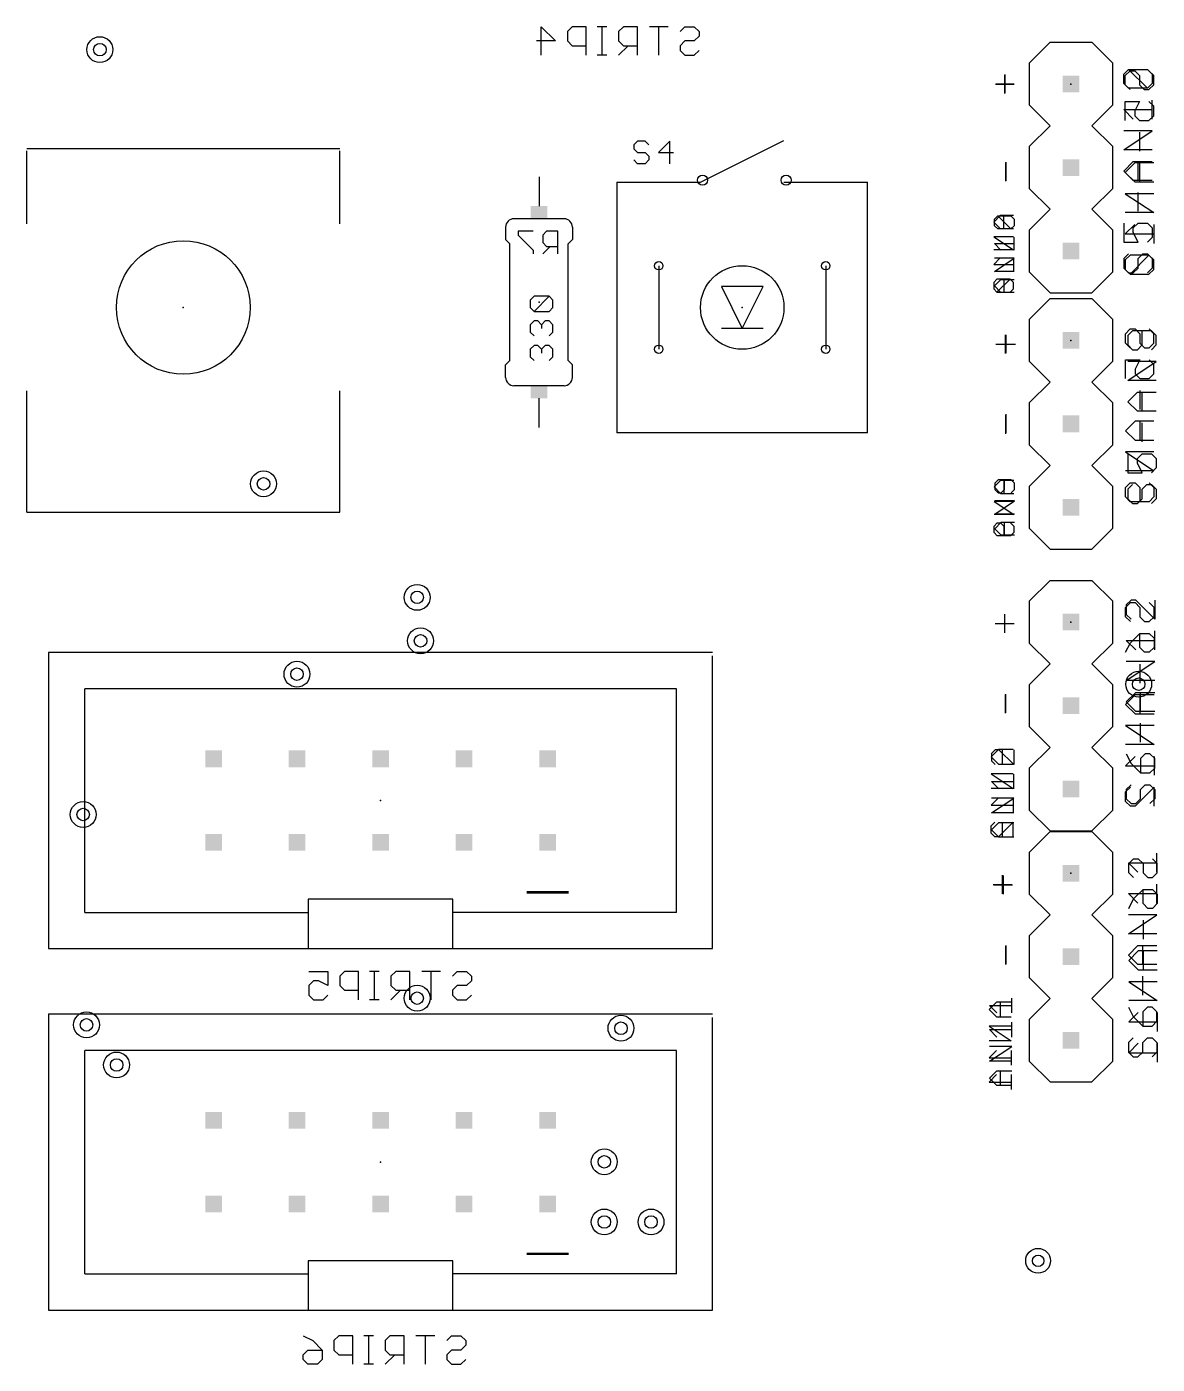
# Model space of a CAD drawing. Extents: x 0 to 100, y 1 to 103.
# Drawn here: x 65.24 to 99.62, y 0.85 to 41.54 of the extents above; entities that cross this region are included whole.
import ezdxf

# ---------------------------------------------------------------- set-up
doc = ezdxf.new("R2010")
doc.units = 0
for name, color, linetype in [('18', 82, 'CONTINUOUS'), ('21', 253, 'CONTINUOUS'), ('22', 253, 'CONTINUOUS'), ('23', 7, 'CONTINUOUS'), ('24', 7, 'CONTINUOUS'), ('25', 253, 'CONTINUOUS'), ('26', 253, 'CONTINUOUS'), ('27', 253, 'CONTINUOUS'), ('28', 253, 'CONTINUOUS'), ('44', 253, 'CONTINUOUS'), ('52', 253, 'CONTINUOUS')]:
    doc.layers.add(name, color=color, linetype=linetype)

# ---------------------------------------------------------------- blocks, each defined once
blk = doc.blocks.new('RECT')
blk.add_solid([(-0.5, -0.5), (0.5, -0.5), (-0.5, 0.5), (0.5, 0.5)])
blk = doc.blocks.new('ROUNDV')
blk.add_circle((0, 0), 0.5)

msp = doc.modelspace()

# ---------------------------------------------------------------- linework, layer by layer
at = {"layer": '21'}
for p, q in [((85.73, 36.81), (88.27, 38.08)), ((74.7625, 37.826), (65.2375, 37.826)), ((65.2375, 35.54), (65.2375, 37.7625)), ((74.7625, 35.54), (74.7625, 37.7625)), ((83.19, 36.81), (83.19, 29.19)), ((83.19, 36.81), (85.73, 36.81)), ((88.27, 36.81), (90.81, 36.81)), ((90.81, 29.19), (90.81, 36.81)), ((84.46, 34.27), (84.46, 31.73)), ((89.54, 34.27), (89.54, 31.73)), ((87.635, 33.635), (86.365, 33.635)), ((86.365, 33.635), (87, 32.365)), ((87, 32.365), (87.635, 33.635)), ((87, 32.365), (86.365, 32.365)), ((87.635, 32.365), (87, 32.365)), ((65.2375, 26.777), (65.2375, 30.46)), ((74.7625, 26.777), (74.7625, 30.46)), ((90.81, 29.19), (83.19, 29.19)), ((65.2375, 26.777), (74.7625, 26.777)), ((81.715, 15.187), (80.445, 15.187)), ((81.715, 4.187), (80.445, 4.187))]:
    msp.add_line(p, q, dxfattribs=at)
for centre, radius in [((85.794, 36.873), 0.1524), ((88.334, 36.873), 0.1524), ((70, 33), 2.032), ((84.46, 34.27), 0.127), ((87, 33), 1.27), ((89.54, 34.27), 0.127), ((84.46, 31.73), 0.127), ((89.54, 31.73), 0.127)]:
    msp.add_circle(centre, radius, dxfattribs=at)
at = {"layer": '22'}
for p, q in [((95.73, 40.432), (96.365, 41.067)), ((96.365, 41.067), (97.635, 41.067)), ((97.635, 41.067), (98.27, 40.432)), ((95.73, 40.432), (95.73, 39.162)), ((98.27, 39.162), (98.27, 40.432)), ((95.73, 39.162), (96.365, 38.527)), ((97.635, 38.527), (98.27, 39.162)), ((96.365, 38.527), (95.73, 37.892)), ((98.27, 37.892), (97.635, 38.527)), ((95.73, 37.892), (95.73, 36.622)), ((98.27, 36.622), (98.27, 37.892)), ((95.73, 36.622), (96.365, 35.987)), ((97.635, 35.987), (98.27, 36.622)), ((96.365, 35.987), (95.73, 35.352)), ((98.27, 35.352), (97.635, 35.987)), ((79.803, 35.4468), (79.803, 35.0658)), ((81.581, 35.7008), (80.057, 35.7008)), ((81.835, 35.4468), (81.835, 35.0658)), ((79.93, 34.9388), (79.803, 35.0658)), ((81.708, 34.9388), (81.835, 35.0658)), ((95.73, 35.352), (95.73, 34.082)), ((98.27, 34.082), (98.27, 35.352)), ((79.93, 31.3828), (79.93, 34.9388)), ((81.708, 31.3828), (81.708, 34.9388)), ((95.73, 34.082), (96.365, 33.447)), ((97.635, 33.447), (98.27, 34.082)), ((96.365, 33.447), (97.635, 33.447)), ((95.73, 32.635), (96.365, 33.27)), ((96.365, 33.27), (97.635, 33.27)), ((97.635, 33.27), (98.27, 32.635)), ((95.73, 32.635), (95.73, 31.365)), ((98.27, 31.365), (98.27, 32.635)), ((79.93, 31.3828), (79.803, 31.2558)), ((81.708, 31.3828), (81.835, 31.2558)), ((95.73, 31.365), (96.365, 30.73)), ((97.635, 30.73), (98.27, 31.365)), ((79.803, 30.8748), (79.803, 31.2558)), ((81.835, 30.8748), (81.835, 31.2558)), ((81.581, 30.6208), (80.057, 30.6208)), ((96.365, 30.73), (95.73, 30.095)), ((98.27, 30.095), (97.635, 30.73)), ((95.73, 30.095), (95.73, 28.825)), ((98.27, 28.825), (98.27, 30.095)), ((95.73, 28.825), (96.365, 28.19)), ((97.635, 28.19), (98.27, 28.825)), ((96.365, 28.19), (95.73, 27.555)), ((98.27, 27.555), (97.635, 28.19)), ((95.73, 27.555), (95.73, 26.285)), ((98.27, 26.285), (98.27, 27.555)), ((95.73, 26.285), (96.365, 25.65)), ((97.635, 25.65), (98.27, 26.285)), ((96.365, 25.65), (97.635, 25.65)), ((95.73, 24.063), (96.365, 24.698)), ((96.365, 24.698), (97.635, 24.698)), ((97.635, 24.698), (98.27, 24.063)), ((95.73, 24.063), (95.73, 22.793)), ((98.27, 22.793), (98.27, 24.063)), ((95.73, 22.793), (96.365, 22.158)), ((97.635, 22.158), (98.27, 22.793)), ((86.1, 22.5), (65.9, 22.5)), ((65.9, 22.5), (65.9, 13.5)), ((86.1, 13.5), (86.1, 22.4)), ((96.365, 22.158), (95.73, 21.523)), ((98.27, 21.523), (97.635, 22.158)), ((95.73, 21.523), (95.73, 20.253)), ((98.27, 20.253), (98.27, 21.523)), ((95.73, 20.253), (96.365, 19.618)), ((97.635, 19.618), (98.27, 20.253)), ((96.365, 19.618), (95.73, 18.983)), ((98.27, 18.983), (97.635, 19.618)), ((95.73, 18.983), (95.73, 17.713)), ((98.27, 17.713), (98.27, 18.983)), ((95.73, 17.713), (96.365, 17.078)), ((97.635, 17.078), (98.27, 17.713)), ((95.73, 16.425), (96.365, 17.06)), ((96.365, 17.078), (97.635, 17.078)), ((96.365, 17.06), (97.635, 17.06)), ((97.635, 17.06), (98.27, 16.425)), ((95.73, 16.425), (95.73, 15.155)), ((98.27, 15.155), (98.27, 16.425)), ((81.715, 15.225), (80.445, 15.225)), ((95.73, 15.155), (96.365, 14.52)), ((97.635, 14.52), (98.27, 15.155)), ((78.2, 15), (73.8, 15)), ((73.8, 15), (73.8, 13.5)), ((78.2, 13.5), (78.2, 15)), ((96.365, 14.52), (95.73, 13.885)), ((98.27, 13.885), (97.635, 14.52)), ((95.73, 13.885), (95.73, 12.615)), ((98.27, 12.615), (98.27, 13.885)), ((65.9, 13.5), (73.8, 13.5)), ((73.8, 13.5), (78.2, 13.5)), ((78.2, 13.5), (86.1, 13.5)), ((95.73, 12.615), (96.365, 11.98)), ((97.635, 11.98), (98.27, 12.615)), ((96.365, 11.98), (95.73, 11.345)), ((98.27, 11.345), (97.635, 11.98)), ((86.1, 11.5), (65.9, 11.5)), ((65.9, 11.5), (65.9, 2.5)), ((86.1, 2.5), (86.1, 11.4)), ((95.73, 11.345), (95.73, 10.075)), ((98.27, 10.075), (98.27, 11.345)), ((95.73, 10.075), (96.365, 9.44)), ((97.635, 9.44), (98.27, 10.075)), ((96.365, 9.44), (97.635, 9.44)), ((81.715, 4.225), (80.445, 4.225)), ((78.2, 4), (73.8, 4)), ((73.8, 4), (73.8, 2.5)), ((78.2, 2.5), (78.2, 4)), ((65.9, 2.5), (73.8, 2.5)), ((73.8, 2.5), (78.2, 2.5)), ((78.2, 2.5), (86.1, 2.5))]:
    msp.add_line(p, q, dxfattribs=at)
for centre, start, end in [((80.057, 35.4468), 90, 180), ((81.581, 35.4468), 0, 90), ((80.057, 30.8748), 180, 270), ((81.581, 30.8748), 270, 0)]:
    msp.add_arc(centre, 0.254, start, end, dxfattribs=at)
at = {"layer": '23'}
for p in [(70, 33), (87, 33)]:
    msp.add_point(p, dxfattribs=at)
at = {"layer": '24'}
for p in [(97, 39.797), (80.819, 33.1608), (97, 32), (97, 23.428), (76, 18), (97, 15.79), (76, 7)]:
    msp.add_point(p, dxfattribs=at)
at = {"layer": '25'}
for p, q in [((83.8159, 38.0589), (83.7015, 37.9445)), ((83.7015, 37.9445), (83.7015, 37.8301)), ((84.0447, 38.0589), (83.8159, 38.0589)), ((84.1591, 37.9445), (84.0447, 38.0589)), ((84.7931, 38.0589), (84.4499, 37.7157)), ((84.7931, 37.3725), (84.7931, 38.0589)), ((83.7015, 37.8301), (83.8159, 37.7157)), ((83.8159, 37.3725), (83.7015, 37.4869)), ((83.8159, 37.7157), (84.0447, 37.7157)), ((84.0447, 37.7157), (84.1591, 37.6013)), ((84.1591, 37.4869), (84.0447, 37.3725)), ((84.1591, 37.6013), (84.1591, 37.4869)), ((84.4499, 37.7157), (84.9075, 37.7157)), ((84.0447, 37.3725), (83.8159, 37.3725))]:
    msp.add_line(p, q, dxfattribs=at)
at = {"layer": '26'}
for p, q in [((80.8892, 40.6752), (80.8892, 41.5395)), ((80.8892, 41.5395), (81.3213, 41.1074)), ((81.8247, 41.5395), (81.6806, 41.3955)), ((82.2568, 41.5395), (81.8247, 41.5395)), ((82.2568, 40.6752), (82.2568, 41.5395)), ((82.8805, 41.5395), (82.5924, 41.5395)), ((82.7365, 40.6752), (82.7365, 41.5395)), ((83.3839, 41.5395), (83.2398, 41.3955)), ((83.816, 41.5395), (83.3839, 41.5395)), ((83.816, 40.6752), (83.816, 41.5395)), ((84.7516, 41.5395), (84.1753, 41.5395)), ((84.4634, 40.6752), (84.4634, 41.5395)), ((85.1108, 41.3955), (85.2549, 41.5395)), ((85.2549, 41.5395), (85.543, 41.5395)), ((85.543, 41.5395), (85.6871, 41.3955)), ((81.3213, 41.1074), (80.7451, 41.1074)), ((81.6806, 41.3955), (81.6806, 41.1074)), ((81.6806, 41.1074), (81.8247, 40.9633)), ((83.2398, 41.3955), (83.2398, 41.1074)), ((83.2398, 41.1074), (83.3839, 40.9633)), ((85.2549, 41.1074), (85.1108, 40.9633)), ((85.543, 41.1074), (85.2549, 41.1074)), ((85.6871, 41.2514), (85.543, 41.1074)), ((85.6871, 41.3955), (85.6871, 41.2514)), ((81.8247, 40.9633), (82.2568, 40.9633)), ((83.5279, 40.9633), (83.2398, 40.6752)), ((83.3839, 40.9633), (83.816, 40.9633)), ((85.1108, 40.9633), (85.1108, 40.8193)), ((85.1108, 40.8193), (85.2549, 40.6752)), ((85.543, 40.6752), (85.6871, 40.8193)), ((82.8805, 40.6752), (82.5924, 40.6752)), ((85.2549, 40.6752), (85.543, 40.6752)), ((98.6518, 40.0582), (98.7959, 40.2023)), ((98.6518, 39.7701), (98.6518, 40.0582)), ((98.7959, 40.2023), (98.9399, 40.2023)), ((98.9399, 40.2023), (99.084, 40.0582)), ((99.084, 40.0582), (99.084, 39.7701)), ((99.5162, 40.0582), (99.3721, 40.2023)), ((99.5162, 39.7701), (99.5162, 40.0582)), ((98.7959, 39.6261), (98.6518, 39.7701)), ((99.084, 39.7701), (99.228, 39.6261)), ((99.228, 39.6261), (99.3721, 39.6261)), ((99.3721, 39.6261), (99.5162, 39.7701)), ((98.6518, 38.6906), (98.6518, 39.2668)), ((98.6518, 39.2668), (99.084, 39.2668)), ((99.084, 39.2668), (98.9399, 38.9787)), ((99.5162, 39.1227), (99.3721, 39.2668)), ((99.5162, 38.8346), (99.5162, 39.1227)), ((98.9399, 38.9787), (98.9399, 38.8346)), ((98.9399, 38.8346), (99.084, 38.6906)), ((99.084, 38.6906), (99.3721, 38.6906)), ((99.3721, 38.6906), (99.5162, 38.8346)), ((99.084, 38.3313), (99.084, 37.755)), ((98.9399, 37.3957), (98.6518, 37.1076)), ((98.6518, 37.1076), (98.9399, 36.8195)), ((99.5162, 37.3957), (98.9399, 37.3957)), ((99.084, 37.3957), (99.084, 36.8195)), ((98.9399, 36.8195), (99.5162, 36.8195)), ((99.5162, 36.4602), (98.6518, 36.4602)), ((98.6518, 36.4602), (99.5162, 35.884)), ((99.5162, 35.884), (98.6518, 35.884)), ((98.9399, 35.5247), (98.6518, 35.2366)), ((99.5162, 35.5247), (99.5162, 34.9485)), ((80.6399, 35.3165), (80.1823, 35.3165)), ((80.1823, 35.3165), (80.1823, 35.2021)), ((80.1823, 35.2021), (80.6399, 34.7445)), ((81.0451, 35.3165), (80.9307, 35.2021)), ((80.9307, 35.2021), (80.9307, 34.9733)), ((81.3883, 35.3165), (81.0451, 35.3165)), ((81.3883, 34.6301), (81.3883, 35.3165)), ((98.6518, 35.2366), (99.5162, 35.2366)), ((80.6399, 34.7445), (80.6399, 34.6301)), ((80.9307, 34.9733), (81.0451, 34.8589)), ((81.1595, 34.8589), (80.9307, 34.6301)), ((81.0451, 34.8589), (81.3883, 34.8589)), ((98.7959, 34.5892), (98.6518, 34.4451)), ((99.3721, 34.5892), (98.7959, 34.5892)), ((99.3721, 34.5892), (98.7959, 34.013)), ((99.5162, 34.4451), (99.3721, 34.5892)), ((98.6518, 34.4451), (98.6518, 34.157)), ((99.5162, 34.157), (99.5162, 34.4451)), ((98.6518, 34.157), (98.7959, 34.013)), ((98.7959, 34.013), (99.3721, 34.013)), ((99.3721, 34.013), (99.5162, 34.157)), ((98.6591, 32.2021), (98.8032, 32.3461)), ((98.6591, 31.914), (98.6591, 32.2021)), ((98.8032, 32.3461), (98.9472, 32.3461)), ((98.9472, 32.3461), (99.0913, 32.2021)), ((99.0913, 32.2021), (99.0913, 31.914)), ((99.5234, 32.2021), (99.3794, 32.3461)), ((99.5234, 31.914), (99.5234, 32.2021)), ((98.8032, 31.7699), (98.6591, 31.914)), ((99.0913, 31.914), (99.2353, 31.7699)), ((99.2353, 31.7699), (99.3794, 31.7699)), ((99.3794, 31.7699), (99.5234, 31.914)), ((98.6591, 30.8344), (98.6591, 31.4106)), ((98.6591, 31.4106), (99.0913, 31.4106)), ((99.0913, 31.4106), (98.9472, 31.1225)), ((99.5234, 31.2666), (99.3794, 31.4106)), ((98.9472, 31.1225), (98.9472, 30.9785)), ((98.9472, 30.9785), (99.0913, 30.8344)), ((99.3794, 30.8344), (99.5234, 30.9785)), ((99.5234, 30.9785), (99.5234, 31.2666)), ((99.0913, 30.8344), (99.3794, 30.8344)), ((99.0913, 30.4751), (99.0913, 29.8989)), ((98.9472, 29.5396), (98.6591, 29.2515)), ((99.5234, 29.5396), (98.9472, 29.5396)), ((99.0913, 29.5396), (99.0913, 28.9634)), ((98.6591, 29.2515), (98.9472, 28.9634)), ((98.9472, 28.9634), (99.5234, 28.9634)), ((99.5234, 28.6041), (98.6591, 28.6041)), ((98.6591, 28.6041), (99.5234, 28.0278)), ((99.5234, 28.0278), (98.6591, 28.0278)), ((98.6591, 27.5245), (98.8032, 27.6685)), ((98.8032, 27.6685), (98.9472, 27.6685)), ((98.9472, 27.6685), (99.0913, 27.5245)), ((99.3794, 27.6685), (99.5234, 27.5245)), ((98.6591, 27.2364), (98.6591, 27.5245)), ((99.0913, 27.5245), (99.0913, 27.0923)), ((99.5234, 27.5245), (99.5234, 27.2364)), ((98.8032, 27.0923), (98.6591, 27.2364)), ((99.3794, 27.0923), (98.8032, 27.0923)), ((99.5234, 27.2364), (99.3794, 27.0923)), ((98.6613, 23.8779), (98.8054, 24.0219)), ((98.8054, 24.0219), (98.9494, 24.0219)), ((98.9494, 24.0219), (99.0935, 23.8779)), ((99.5257, 23.8779), (99.3816, 24.0219)), ((98.6613, 23.5898), (98.6613, 23.8779)), ((99.0935, 23.8779), (99.0935, 23.5898)), ((99.5257, 23.5898), (99.5257, 23.8779)), ((98.8054, 23.4457), (98.6613, 23.5898)), ((99.0935, 23.5898), (99.2375, 23.4457)), ((99.2375, 23.4457), (99.3816, 23.4457)), ((99.3816, 23.4457), (99.5257, 23.5898)), ((98.6613, 22.5102), (98.8054, 22.7983)), ((98.8054, 22.7983), (99.0935, 23.0864)), ((99.0935, 23.0864), (99.3816, 23.0864)), ((99.0935, 22.6543), (99.0935, 23.0864)), ((99.3816, 23.0864), (99.5257, 22.9424)), ((99.5257, 22.9424), (99.5257, 22.6543)), ((99.2375, 22.5102), (99.0935, 22.6543)), ((99.3816, 22.5102), (99.2375, 22.5102)), ((99.5257, 22.6543), (99.3816, 22.5102)), ((99.0935, 22.1509), (99.0935, 21.5747)), ((98.9494, 21.2154), (98.6613, 20.9273)), ((99.5257, 21.2154), (98.9494, 21.2154)), ((99.0935, 21.2154), (99.0935, 20.6392)), ((98.6613, 20.9273), (98.9494, 20.6392)), ((98.9494, 20.6392), (99.5257, 20.6392)), ((99.5257, 20.2799), (98.6613, 20.2799)), ((98.6613, 20.2799), (99.5257, 19.7036)), ((99.5257, 19.7036), (98.6613, 19.7036)), ((98.9494, 19.3443), (98.6613, 19.0562)), ((99.5257, 19.3443), (99.5257, 18.7681)), ((98.6613, 19.0562), (99.5257, 19.0562)), ((98.6613, 18.2648), (98.8054, 18.4088)), ((99.5257, 18.4088), (98.9494, 17.8326)), ((99.5257, 17.8326), (99.5257, 18.4088)), ((98.6613, 17.9767), (98.6613, 18.2648)), ((98.8054, 17.8326), (98.6613, 17.9767)), ((98.9494, 17.8326), (98.8054, 17.8326)), ((98.7593, 16.0878), (98.9034, 16.2318)), ((98.7593, 15.7997), (98.7593, 16.0878)), ((98.9034, 16.2318), (99.0474, 16.2318)), ((99.0474, 16.2318), (99.1915, 16.0878)), ((99.1915, 16.0878), (99.1915, 15.7997)), ((99.6237, 16.0878), (99.4796, 16.2318)), ((99.6237, 15.7997), (99.6237, 16.0878)), ((98.9034, 15.6556), (98.7593, 15.7997)), ((99.1915, 15.7997), (99.3355, 15.6556)), ((99.3355, 15.6556), (99.4796, 15.6556)), ((99.4796, 15.6556), (99.6237, 15.7997)), ((98.9034, 15.0082), (99.1915, 15.2963)), ((99.1915, 15.2963), (99.4796, 15.2963)), ((99.1915, 14.8642), (99.1915, 15.2963)), ((99.4796, 15.2963), (99.6237, 15.1523)), ((99.6237, 15.1523), (99.6237, 14.8642)), ((98.7593, 14.7201), (98.9034, 15.0082)), ((99.3355, 14.7201), (99.1915, 14.8642)), ((99.4796, 14.7201), (99.3355, 14.7201)), ((99.6237, 14.8642), (99.4796, 14.7201)), ((99.1915, 14.3608), (99.1915, 13.7846)), ((99.0474, 13.4253), (98.7593, 13.1372)), ((98.7593, 13.1372), (99.0474, 12.8491)), ((99.6237, 13.4253), (99.0474, 13.4253)), ((99.1915, 13.4253), (99.1915, 12.8491)), ((73.8201, 12.8045), (74.3963, 12.8045)), ((74.3963, 12.8045), (74.3963, 12.3724)), ((74.8997, 12.8045), (74.7556, 12.6605)), ((74.7556, 12.6605), (74.7556, 12.3724)), ((75.3318, 12.8045), (74.8997, 12.8045)), ((75.3318, 11.9402), (75.3318, 12.8045)), ((75.9555, 12.8045), (75.6674, 12.8045)), ((75.8115, 11.9402), (75.8115, 12.8045)), ((76.4589, 12.8045), (76.3148, 12.6605)), ((76.3148, 12.6605), (76.3148, 12.3724)), ((76.891, 12.8045), (76.4589, 12.8045)), ((76.891, 11.9402), (76.891, 12.8045)), ((77.8266, 12.8045), (77.2503, 12.8045)), ((77.5384, 11.9402), (77.5384, 12.8045)), ((78.1859, 12.6605), (78.3299, 12.8045)), ((78.3299, 12.8045), (78.618, 12.8045)), ((78.618, 12.8045), (78.7621, 12.6605)), ((78.7621, 12.6605), (78.7621, 12.5164)), ((99.0474, 12.8491), (99.6237, 12.8491)), ((73.9642, 12.5164), (73.8201, 12.3724)), ((73.8201, 12.3724), (73.8201, 12.0843)), ((74.1082, 12.5164), (73.9642, 12.5164)), ((74.3963, 12.3724), (74.1082, 12.5164)), ((74.7556, 12.3724), (74.8997, 12.2283)), ((74.8997, 12.2283), (75.3318, 12.2283)), ((76.3148, 12.3724), (76.4589, 12.2283)), ((76.6029, 12.2283), (76.3148, 11.9402)), ((76.4589, 12.2283), (76.891, 12.2283)), ((78.3299, 12.3724), (78.1859, 12.2283)), ((78.1859, 12.2283), (78.1859, 12.0843)), ((78.618, 12.3724), (78.3299, 12.3724)), ((78.7621, 12.5164), (78.618, 12.3724)), ((99.6237, 12.4898), (98.7593, 12.4898)), ((98.7593, 12.4898), (99.6237, 11.9135)), ((73.8201, 12.0843), (73.9642, 11.9402)), ((73.9642, 11.9402), (74.2523, 11.9402)), ((74.2523, 11.9402), (74.3963, 12.0843)), ((75.9555, 11.9402), (75.6674, 11.9402)), ((78.1859, 12.0843), (78.3299, 11.9402)), ((78.3299, 11.9402), (78.618, 11.9402)), ((78.618, 11.9402), (78.7621, 12.0843)), ((99.6237, 11.9135), (98.7593, 11.9135)), ((99.0474, 11.5542), (98.7593, 11.2661)), ((99.6237, 11.5542), (99.6237, 10.978)), ((98.7593, 11.2661), (99.6237, 11.2661)), ((99.0474, 10.6187), (98.7593, 10.3306)), ((99.6237, 10.6187), (99.6237, 10.0425)), ((98.7593, 10.3306), (99.6237, 10.3306)), ((73.6461, 1.7175), (73.9342, 1.5735)), ((74.7257, 1.7175), (74.5816, 1.5735)), ((75.1578, 1.7175), (74.7257, 1.7175)), ((75.1578, 0.8532), (75.1578, 1.7175)), ((75.7815, 1.7175), (75.4934, 1.7175)), ((75.6375, 0.8532), (75.6375, 1.7175)), ((76.2849, 1.7175), (76.1408, 1.5735)), ((76.717, 1.7175), (76.2849, 1.7175)), ((76.717, 0.8532), (76.717, 1.7175)), ((77.6526, 1.7175), (77.0763, 1.7175)), ((77.3644, 0.8532), (77.3644, 1.7175)), ((78.0119, 1.5735), (78.1559, 1.7175)), ((78.1559, 1.7175), (78.444, 1.7175)), ((78.444, 1.7175), (78.5881, 1.5735)), ((73.6461, 1.1413), (73.7902, 1.2854)), ((73.7902, 1.2854), (74.2223, 1.2854)), ((73.9342, 1.5735), (74.2223, 1.2854)), ((74.2223, 1.2854), (74.2223, 0.9973)), ((74.5816, 1.5735), (74.5816, 1.2854)), ((74.5816, 1.2854), (74.7257, 1.1413)), ((76.1408, 1.5735), (76.1408, 1.2854)), ((76.1408, 1.2854), (76.2849, 1.1413)), ((78.1559, 1.2854), (78.0119, 1.1413)), ((78.444, 1.2854), (78.1559, 1.2854)), ((78.5881, 1.4294), (78.444, 1.2854)), ((78.5881, 1.5735), (78.5881, 1.4294)), ((73.6461, 0.9973), (73.6461, 1.1413)), ((73.7902, 0.8532), (73.6461, 0.9973)), ((74.0783, 0.8532), (73.7902, 0.8532)), ((74.2223, 0.9973), (74.0783, 0.8532)), ((74.7257, 1.1413), (75.1578, 1.1413)), ((75.7815, 0.8532), (75.4934, 0.8532)), ((76.4289, 1.1413), (76.1408, 0.8532)), ((76.2849, 1.1413), (76.717, 1.1413)), ((78.0119, 1.1413), (78.0119, 0.9973)), ((78.0119, 0.9973), (78.1559, 0.8532)), ((78.1559, 0.8532), (78.444, 0.8532)), ((78.444, 0.8532), (78.5881, 0.9973))]:
    msp.add_line(p, q, dxfattribs=at)
at = {"layer": '27'}
for p, q in [((94.9896, 39.5124), (94.9896, 40.078)), ((98.6063, 40.099), (98.7503, 40.2431)), ((98.6063, 39.8109), (98.6063, 40.099)), ((98.7503, 40.2431), (99.3266, 40.2431)), ((99.3266, 39.6669), (98.7503, 40.2431)), ((99.3266, 40.2431), (99.4706, 40.099)), ((99.4706, 40.099), (99.4706, 39.8109)), ((94.7069, 39.7952), (95.2724, 39.7952)), ((98.7503, 39.6669), (98.6063, 39.8109)), ((99.3266, 39.6669), (98.7503, 39.6669)), ((99.4706, 39.8109), (99.3266, 39.6669)), ((99.4706, 38.7314), (99.4706, 39.3076)), ((98.8944, 38.7314), (98.6063, 39.0195)), ((98.6063, 39.0195), (99.4706, 39.0195)), ((98.6063, 37.7958), (99.4706, 38.3721)), ((99.4706, 38.3721), (98.6063, 38.3721)), ((99.4706, 37.7958), (98.6063, 37.7958)), ((98.6063, 37.1484), (98.8944, 37.4365)), ((98.8944, 37.4365), (99.4706, 37.4365)), ((99.0385, 36.8603), (99.0385, 37.4365)), ((95.0196, 36.8424), (95.0196, 37.408)), ((98.8944, 36.8603), (98.6063, 37.1484)), ((99.4706, 36.8603), (98.8944, 36.8603)), ((99.0385, 35.9248), (99.0385, 36.501)), ((94.6703, 35.6869), (94.7701, 35.7867)), ((94.6703, 35.4873), (94.6703, 35.6869)), ((94.7701, 35.3875), (94.6703, 35.4873)), ((94.7701, 35.7867), (95.1694, 35.7867)), ((95.1694, 35.3875), (94.7701, 35.7867)), ((95.1694, 35.7867), (95.2692, 35.6869)), ((95.2692, 35.4873), (95.1694, 35.3875)), ((95.2692, 35.6869), (95.2692, 35.4873)), ((98.6063, 35.5655), (98.6063, 34.9893)), ((98.8944, 35.4214), (99.0385, 35.5655)), ((98.8944, 35.2774), (98.8944, 35.4214)), ((99.0385, 35.5655), (99.3266, 35.5655)), ((99.3266, 35.5655), (99.4706, 35.4214)), ((99.4706, 35.4214), (99.4706, 35.1333)), ((95.1694, 35.3875), (94.7701, 35.3875)), ((95.2692, 34.7429), (95.2692, 35.1422)), ((99.0385, 34.9893), (98.8944, 35.2774)), ((99.4706, 35.1333), (99.3266, 34.9893)), ((94.8699, 34.7429), (94.6703, 34.9425)), ((94.6703, 34.9425), (95.2692, 34.9425)), ((98.6063, 34.9893), (99.0385, 34.9893)), ((98.7503, 34.63), (98.6063, 34.4859)), ((99.0385, 34.4859), (99.1825, 34.63)), ((99.1825, 34.63), (99.3266, 34.63)), ((99.3266, 34.63), (99.4706, 34.4859)), ((94.6703, 34.0984), (95.2692, 34.4976)), ((95.2692, 34.4976), (94.6703, 34.4976)), ((98.6063, 34.4859), (98.6063, 34.1978)), ((98.6063, 34.1978), (98.7503, 34.0538)), ((98.8944, 34.0538), (99.0385, 34.1978)), ((99.0385, 34.1978), (99.0385, 34.4859)), ((99.4706, 34.1978), (99.3266, 34.0538)), ((99.4706, 34.4859), (99.4706, 34.1978)), ((95.2692, 34.0984), (94.6703, 34.0984)), ((94.6703, 33.6534), (94.8699, 33.8531)), ((94.8699, 33.8531), (95.2692, 33.8531)), ((94.9697, 33.4538), (94.9697, 33.8531)), ((98.7503, 34.0538), (98.8944, 34.0538)), ((94.8699, 33.4538), (94.6703, 33.6534)), ((95.2692, 33.4538), (94.8699, 33.4538)), ((95.0296, 31.6054), (95.0296, 32.171)), ((98.875, 32.2923), (98.7309, 32.1483)), ((98.7309, 32.1483), (98.7309, 31.8602)), ((99.4512, 32.2923), (98.875, 32.2923)), ((99.1631, 31.8602), (99.1631, 32.2923)), ((99.5953, 32.1483), (99.4512, 32.2923)), ((99.5953, 31.8602), (99.5953, 32.1483)), ((94.7469, 31.8882), (95.3124, 31.8882)), ((98.7309, 31.8602), (98.875, 31.7161)), ((99.019, 31.7161), (99.1631, 31.8602)), ((99.4512, 31.7161), (99.5953, 31.8602)), ((98.7309, 30.7806), (99.5953, 31.3568)), ((99.5953, 31.3568), (98.7309, 31.3568)), ((98.875, 31.7161), (99.019, 31.7161)), ((99.5953, 30.7806), (98.7309, 30.7806)), ((98.7309, 30.1332), (99.019, 30.4213)), ((99.019, 29.8451), (98.7309, 30.1332)), ((99.019, 30.4213), (99.5953, 30.4213)), ((99.1631, 29.8451), (99.1631, 30.4213)), ((95.0196, 29.1554), (95.0196, 29.721)), ((99.5953, 29.8451), (99.019, 29.8451)), ((99.1631, 28.9095), (99.1631, 29.4858)), ((98.7309, 28.5502), (98.7309, 27.974)), ((99.019, 28.4062), (99.1631, 28.5502)), ((99.1631, 28.5502), (99.4512, 28.5502)), ((99.4512, 28.5502), (99.5953, 28.4062)), ((99.019, 28.2621), (99.019, 28.4062)), ((99.1631, 27.974), (99.019, 28.2621)), ((99.5953, 28.1181), (99.4512, 27.974)), ((99.5953, 28.4062), (99.5953, 28.1181)), ((94.7801, 27.7592), (94.6803, 27.6594)), ((95.1794, 27.7592), (94.7801, 27.7592)), ((94.9797, 27.4597), (94.9797, 27.7592)), ((95.2792, 27.6594), (95.1794, 27.7592)), ((98.7309, 27.974), (99.1631, 27.974)), ((94.6803, 27.6594), (94.6803, 27.4597)), ((94.6803, 27.4597), (94.7801, 27.3599)), ((94.7801, 27.3599), (94.8799, 27.3599)), ((94.8799, 27.3599), (94.9797, 27.4597)), ((95.1794, 27.3599), (95.2792, 27.4597)), ((95.2792, 27.4597), (95.2792, 27.6594)), ((98.875, 27.6147), (98.7309, 27.4707)), ((98.7309, 27.4707), (98.7309, 27.1826)), ((99.1631, 27.4707), (99.3071, 27.6147)), ((99.1631, 27.1826), (99.1631, 27.4707)), ((99.3071, 27.6147), (99.4512, 27.6147)), ((99.4512, 27.6147), (99.5953, 27.4707)), ((99.5953, 27.4707), (99.5953, 27.1826)), ((94.6803, 26.7154), (95.2792, 27.1146)), ((95.2792, 27.1146), (94.6803, 27.1146)), ((98.7309, 27.1826), (98.875, 27.0385)), ((98.875, 27.0385), (99.019, 27.0385)), ((99.019, 27.0385), (99.1631, 27.1826)), ((99.5953, 27.1826), (99.4512, 27.0385)), ((95.2792, 26.7154), (94.6803, 26.7154)), ((94.6803, 26.2704), (94.8799, 26.4701)), ((94.8799, 26.4701), (95.2792, 26.4701)), ((94.9797, 26.0708), (94.9797, 26.4701)), ((94.8799, 26.0708), (94.6803, 26.2704)), ((95.2792, 26.0708), (94.8799, 26.0708)), ((98.8259, 24.0968), (98.6818, 23.9527)), ((98.97, 24.0968), (98.8259, 24.0968)), ((99.5462, 23.5205), (98.97, 24.0968)), ((99.5462, 24.0968), (99.5462, 23.5205)), ((94.9896, 23.1034), (94.9896, 23.669)), ((98.6818, 23.9527), (98.6818, 23.6646)), ((98.6818, 23.6646), (98.8259, 23.5205)), ((94.7069, 23.3862), (95.2724, 23.3862)), ((98.97, 22.585), (98.6818, 22.8731)), ((98.6818, 22.8731), (99.5462, 22.8731)), ((99.5462, 22.585), (99.5462, 23.1612)), ((98.6818, 21.6495), (99.5462, 22.2257)), ((99.5462, 22.2257), (98.6818, 22.2257)), ((99.5462, 21.6495), (98.6818, 21.6495)), ((95.0096, 20.6634), (95.0096, 21.229)), ((98.6818, 21.0021), (98.97, 21.2902)), ((98.97, 21.2902), (99.5462, 21.2902)), ((99.114, 20.714), (99.114, 21.2902)), ((98.97, 20.714), (98.6818, 21.0021)), ((99.5462, 20.714), (98.97, 20.714)), ((99.114, 19.7785), (99.114, 20.3547)), ((94.6952, 19.5444), (94.5829, 19.4322)), ((94.8075, 19.5444), (94.6952, 19.5444)), ((95.2565, 19.0954), (94.8075, 19.5444)), ((95.2565, 19.5444), (95.2565, 19.0954)), ((94.5829, 19.4322), (94.5829, 19.2076)), ((94.5829, 19.2076), (94.6952, 19.0954)), ((98.6818, 19.4192), (98.8259, 19.1311)), ((98.8259, 19.1311), (99.114, 18.8429)), ((99.2581, 19.4192), (99.114, 19.2751)), ((99.114, 19.2751), (99.114, 18.8429)), ((99.4021, 19.4192), (99.2581, 19.4192)), ((99.5462, 19.2751), (99.4021, 19.4192)), ((99.5462, 18.987), (99.5462, 19.2751)), ((95.2565, 18.3588), (95.2565, 18.8078)), ((99.114, 18.8429), (99.4021, 18.8429)), ((99.4021, 18.8429), (99.5462, 18.987)), ((94.8075, 18.3588), (94.5829, 18.5833)), ((94.5829, 18.5833), (95.2565, 18.5833)), ((98.8259, 18.4836), (98.6818, 18.3396)), ((98.6818, 18.3396), (98.6818, 18.0515)), ((99.114, 18.3396), (99.2581, 18.4836)), ((99.114, 18.0515), (99.114, 18.3396)), ((99.2581, 18.4836), (99.4021, 18.4836)), ((99.4021, 18.4836), (99.5462, 18.3396)), ((99.5462, 18.3396), (99.5462, 18.0515)), ((94.5829, 17.6221), (95.2565, 18.0712)), ((95.2565, 18.0712), (94.5829, 18.0712)), ((98.6818, 18.0515), (98.8259, 17.9074)), ((98.8259, 17.9074), (98.97, 17.9074)), ((98.97, 17.9074), (99.114, 18.0515)), ((99.5462, 18.0515), (99.4021, 17.9074)), ((95.2565, 17.6221), (94.5829, 17.6221)), ((94.5829, 17.11), (94.8075, 17.3346)), ((94.8075, 16.8855), (94.5829, 17.11)), ((94.8075, 17.3346), (95.2565, 17.3346)), ((94.9197, 16.8855), (94.9197, 17.3346)), ((95.2565, 16.8855), (94.8075, 16.8855)), ((99.6138, 15.8193), (99.6138, 16.3955)), ((99.0376, 15.8193), (98.7495, 16.1074)), ((98.7495, 16.1074), (99.6138, 16.1074)), ((94.9196, 15.1654), (94.9196, 15.731)), ((94.6369, 15.4482), (95.2024, 15.4482)), ((99.0376, 14.8838), (98.7495, 15.1719)), ((98.7495, 15.1719), (99.6138, 15.1719)), ((99.6138, 14.8838), (99.6138, 15.46)), ((98.7495, 13.9483), (99.6138, 14.5245)), ((99.6138, 14.5245), (98.7495, 14.5245)), ((99.6138, 13.9483), (98.7495, 13.9483)), ((95.0194, 13.5908), (95.0194, 13.0252)), ((98.7495, 13.3009), (99.0376, 13.589)), ((99.0376, 13.589), (99.6138, 13.589)), ((99.1816, 13.0128), (99.1816, 13.589)), ((99.0376, 13.0128), (98.7495, 13.3009)), ((99.6138, 13.0128), (99.0376, 13.0128)), ((99.1816, 12.0772), (99.1816, 12.6535)), ((95.1965, 11.5434), (95.1965, 11.9924)), ((94.7475, 11.5434), (94.5229, 11.7679)), ((94.5229, 11.7679), (95.1965, 11.7679)), ((98.7495, 11.7179), (98.8935, 11.4298)), ((98.8935, 11.4298), (99.1816, 11.1417)), ((99.3257, 11.7179), (99.1816, 11.5739)), ((99.1816, 11.5739), (99.1816, 11.1417)), ((99.4697, 11.7179), (99.3257, 11.7179)), ((99.6138, 11.5739), (99.4697, 11.7179)), ((99.6138, 11.2858), (99.6138, 11.5739)), ((94.7475, 10.8068), (94.5229, 11.0313)), ((94.5229, 11.0313), (95.1965, 11.0313)), ((95.1965, 10.8068), (95.1965, 11.2558)), ((99.1816, 11.1417), (99.4697, 11.1417)), ((99.4697, 11.1417), (99.6138, 11.2858)), ((98.8935, 10.7824), (98.7495, 10.6384)), ((98.7495, 10.6384), (98.7495, 10.3503)), ((99.1816, 10.6384), (99.3257, 10.7824)), ((99.1816, 10.3503), (99.1816, 10.6384)), ((99.3257, 10.7824), (99.4697, 10.7824)), ((99.4697, 10.7824), (99.6138, 10.6384)), ((99.6138, 10.6384), (99.6138, 10.3503)), ((94.5229, 10.0701), (95.1965, 10.5192)), ((95.1965, 10.5192), (94.5229, 10.5192)), ((98.7495, 10.3503), (98.8935, 10.2062)), ((98.8935, 10.2062), (99.0376, 10.2062)), ((99.0376, 10.2062), (99.1816, 10.3503)), ((99.6138, 10.3503), (99.4697, 10.2062)), ((95.1965, 10.0701), (94.5229, 10.0701)), ((94.5229, 9.558), (94.7475, 9.7826)), ((94.7475, 9.7826), (95.1965, 9.7826)), ((94.8597, 9.3335), (94.8597, 9.7826)), ((94.7475, 9.3335), (94.5229, 9.558)), ((95.1965, 9.3335), (94.7475, 9.3335))]:
    msp.add_line(p, q, dxfattribs=at)
at = {"layer": '28'}
for p, q in [((94.9926, 40.0838), (94.9926, 39.5183)), ((94.7099, 39.801), (95.2754, 39.801)), ((95.0176, 37.4168), (95.0176, 36.8513)), ((94.8489, 35.7982), (94.6493, 35.5986)), ((94.6493, 35.5986), (94.8489, 35.3989)), ((95.2482, 35.7982), (94.8489, 35.7982)), ((94.8489, 35.3989), (95.2482, 35.3989)), ((94.9487, 35.7982), (94.9487, 35.3989)), ((95.2482, 35.1536), (94.6493, 35.1536)), ((94.6493, 35.1536), (95.2482, 34.7544)), ((95.2482, 34.7544), (94.6493, 34.7544)), ((94.8489, 34.5091), (94.6493, 34.3095)), ((94.6493, 34.3095), (95.2482, 34.3095)), ((95.2482, 34.5091), (95.2482, 34.1098)), ((94.7491, 33.8646), (94.6493, 33.7647)), ((95.1484, 33.8646), (94.7491, 33.8646)), ((95.1484, 33.8646), (94.7491, 33.4653)), ((95.2482, 33.7647), (95.1484, 33.8646)), ((94.6493, 33.7647), (94.6493, 33.5651)), ((94.6493, 33.5651), (94.7491, 33.4653)), ((94.7491, 33.4653), (95.1484, 33.4653)), ((95.1484, 33.4653), (95.2482, 33.5651)), ((95.2482, 33.5651), (95.2482, 33.7647)), ((80.6667, 33.3391), (80.5523, 33.2247)), ((80.5523, 33.2247), (80.5523, 32.9959)), ((80.5523, 32.9959), (80.6667, 32.8815)), ((81.1243, 33.3391), (80.6667, 33.3391)), ((80.6667, 32.8815), (81.1243, 33.3391)), ((81.2387, 33.2247), (81.1243, 33.3391)), ((81.1243, 32.8815), (81.2387, 32.9959)), ((81.2387, 32.9959), (81.2387, 33.2247)), ((80.6667, 32.5907), (80.5523, 32.4763)), ((80.6667, 32.8815), (81.1243, 32.8815)), ((80.7811, 32.5907), (80.6667, 32.5907)), ((80.8955, 32.4763), (80.7811, 32.5907)), ((81.0099, 32.5907), (80.8955, 32.4763)), ((81.1243, 32.5907), (81.0099, 32.5907)), ((81.2387, 32.4763), (81.1243, 32.5907)), ((80.5523, 32.4763), (80.5523, 32.2475)), ((80.5523, 32.2475), (80.6667, 32.1331)), ((80.8955, 32.4763), (80.8955, 32.3619)), ((81.1243, 32.1331), (81.2387, 32.2475)), ((81.2387, 32.2475), (81.2387, 32.4763)), ((95.0016, 32.1638), (95.0016, 31.5983)), ((80.6667, 31.8422), (80.5523, 31.7278)), ((80.7811, 31.8422), (80.6667, 31.8422)), ((80.8955, 31.7278), (80.7811, 31.8422)), ((81.0099, 31.8422), (80.8955, 31.7278)), ((81.1243, 31.8422), (81.0099, 31.8422)), ((81.2387, 31.7278), (81.1243, 31.8422)), ((94.7189, 31.881), (95.2844, 31.881)), ((80.5523, 31.7278), (80.5523, 31.4991)), ((80.5523, 31.4991), (80.6667, 31.3847)), ((80.8955, 31.7278), (80.8955, 31.6134)), ((81.1243, 31.3847), (81.2387, 31.4991)), ((81.2387, 31.4991), (81.2387, 31.7278)), ((95.0136, 29.7518), (95.0136, 29.1863)), ((94.8579, 27.7412), (94.6583, 27.5416)), ((95.2572, 27.7412), (94.8579, 27.7412)), ((94.9577, 27.7412), (94.9577, 27.3419)), ((94.6583, 27.5416), (94.8579, 27.3419)), ((94.8579, 27.3419), (95.2572, 27.3419)), ((95.2572, 27.0967), (94.6583, 27.0967)), ((94.6583, 27.0967), (95.2572, 26.6974)), ((95.2572, 26.6974), (94.6583, 26.6974)), ((94.6583, 26.3523), (94.7581, 26.4521)), ((94.7581, 26.4521), (94.8579, 26.4521)), ((94.8579, 26.4521), (94.9577, 26.3523)), ((95.1574, 26.4521), (95.2572, 26.3523)), ((94.6583, 26.1526), (94.6583, 26.3523)), ((94.7581, 26.0528), (94.6583, 26.1526)), ((95.1574, 26.0528), (94.7581, 26.0528)), ((94.9577, 26.3523), (94.9577, 26.0528)), ((95.2572, 26.1526), (95.1574, 26.0528)), ((95.2572, 26.3523), (95.2572, 26.1526)), ((94.9736, 23.6668), (94.9736, 23.1013)), ((94.6909, 23.384), (95.2564, 23.384)), ((95.0076, 21.2378), (95.0076, 20.6723)), ((94.7965, 19.5545), (94.5719, 19.33)), ((95.2455, 19.5545), (94.7965, 19.5545)), ((94.9087, 19.5545), (94.9087, 19.1055)), ((94.5719, 19.33), (94.7965, 19.1055)), ((95.2455, 18.8179), (94.5719, 18.8179)), ((94.5719, 18.8179), (95.2455, 18.3688)), ((94.7965, 19.1055), (95.2455, 19.1055)), ((95.2455, 18.3688), (94.5719, 18.3688)), ((94.7965, 18.0812), (94.5719, 17.8567)), ((95.2455, 18.0812), (95.2455, 17.6322)), ((94.5719, 17.8567), (95.2455, 17.8567)), ((94.5719, 17.2324), (94.6842, 17.3446)), ((94.5719, 17.0078), (94.5719, 17.2324)), ((95.2455, 17.3446), (94.7965, 16.8956)), ((95.2455, 16.8956), (95.2455, 17.3446)), ((94.6842, 16.8956), (94.5719, 17.0078)), ((94.7965, 16.8956), (94.6842, 16.8956)), ((94.9346, 15.7168), (94.9346, 15.1513)), ((94.6519, 15.434), (95.2174, 15.434)), ((95.0204, 13.0154), (95.0204, 13.581)), ((94.7335, 11.8725), (94.5089, 11.648)), ((95.1825, 11.8725), (94.7335, 11.8725)), ((94.8457, 11.8725), (94.8457, 11.4235)), ((94.5089, 11.648), (94.7335, 11.4235)), ((94.7335, 11.4235), (95.1825, 11.4235)), ((95.1825, 11.1359), (94.5089, 11.1359)), ((94.5089, 11.1359), (95.1825, 10.6868)), ((95.1825, 10.6868), (94.5089, 10.6868)), ((94.7335, 10.3992), (94.5089, 10.1747)), ((94.5089, 10.1747), (95.1825, 10.1747)), ((95.1825, 10.3992), (95.1825, 9.9502)), ((94.7335, 9.6626), (94.5089, 9.4381)), ((94.5089, 9.4381), (95.1825, 9.4381)), ((95.1825, 9.6626), (95.1825, 9.2136))]:
    msp.add_line(p, q, dxfattribs=at)
at = {"layer": '44'}
for centre, radius in [((67.4624, 40.8432), 0.1905), ((72.4408, 27.6352), 0.1905), ((77.1144, 24.1808), 0.1905), ((77.216, 22.86), 0.1905), ((73.4568, 21.844), 0.1905), ((99.06, 21.5392), 0.1905), ((66.9544, 17.5768), 0.1905), ((77.1144, 11.9888), 0.1905), ((67.056, 11.176), 0.1905), ((83.312, 11.0744), 0.1905), ((67.9704, 9.9568), 0.1905), ((82.804, 7.0104), 0.1905), ((82.804, 5.1816), 0.1905), ((84.2264, 5.1816), 0.1905), ((96, 4), 0.175)]:
    msp.add_circle(centre, radius, dxfattribs=at)
at = {"layer": '52'}
for p, q in [((80.819, 36.9708), (80.819, 36.0818)), ((80.819, 29.3508), (80.819, 30.2398)), ((85, 21.4), (67, 21.4)), ((67, 14.6), (67, 21.4)), ((85, 14.6), (85, 21.4)), ((67, 14.6), (73.8, 14.6)), ((85, 14.6), (78.2, 14.6)), ((85, 10.4), (67, 10.4)), ((67, 3.6), (67, 10.4)), ((85, 3.6), (85, 10.4)), ((67, 3.6), (73.8, 3.6)), ((85, 3.6), (78.2, 3.6))]:
    msp.add_line(p, q, dxfattribs=at)

# ---------------------------------------------------------------- block references
at = {"layer": '18'}
for p, xscale, yscale in [((67.4624, 40.8432), 0.7874, 0.7874), ((72.4408, 27.6352), 0.7874, 0.7874), ((77.1144, 24.1808), 0.7874, 0.7874), ((77.216, 22.86), 0.7874, 0.7874), ((73.4568, 21.844), 0.7874, 0.7874), ((99.06, 21.5392), 0.7874, 0.7874), ((66.9544, 17.5768), 0.7874, 0.7874), ((77.1144, 11.9888), 0.7874, 0.7874), ((67.056, 11.176), 0.7874, 0.7874), ((83.312, 11.0744), 0.7874, 0.7874), ((67.9704, 9.9568), 0.7874, 0.7874), ((82.804, 7.0104), 0.7874, 0.7874), ((82.804, 5.1816), 0.7874, 0.7874), ((84.2264, 5.1816), 0.7874, 0.7874), ((96, 4), 0.7564, 0.7564)]:
    msp.add_blockref('ROUNDV', p, dxfattribs=dict(at, xscale=xscale, yscale=yscale))
at = {"layer": '22', "xscale": 0.381, "yscale": 0.508, "rotation": 270}
for p in [(80.819, 35.8913), (80.819, 30.4303)]:
    msp.add_blockref('RECT', p, dxfattribs=at)
at = {"layer": '52', "xscale": 0.508, "yscale": 0.508}
for p, rotation in [((97, 39.797), 270), ((97, 37.257), 270), ((97, 34.717), 270), ((97, 32), 270), ((97, 29.46), 270), ((97, 26.92), 270), ((97, 23.428), 270), ((97, 20.888), 270), ((70.92, 19.27), 180), ((73.46, 19.27), 180), ((73.46, 19.27), 180), ((76, 19.27), 180), ((78.54, 19.27), 180), ((81.08, 19.27), 180), ((97, 18.348), 270), ((70.92, 16.73), 180), ((73.46, 16.73), 180), ((73.46, 16.73), 180), ((76, 16.73), 180), ((78.54, 16.73), 180), ((81.08, 16.73), 180), ((97, 15.79), 270), ((97, 13.25), 270), ((97, 10.71), 270), ((70.92, 8.27), 180), ((73.46, 8.27), 180), ((73.46, 8.27), 180), ((76, 8.27), 180), ((78.54, 8.27), 180), ((81.08, 8.27), 180), ((70.92, 5.73), 180), ((73.46, 5.73), 180), ((73.46, 5.73), 180), ((76, 5.73), 180), ((78.54, 5.73), 180), ((81.08, 5.73), 180)]:
    msp.add_blockref('RECT', p, dxfattribs=dict(at, rotation=rotation))

doc.saveas('drawing.dxf')
